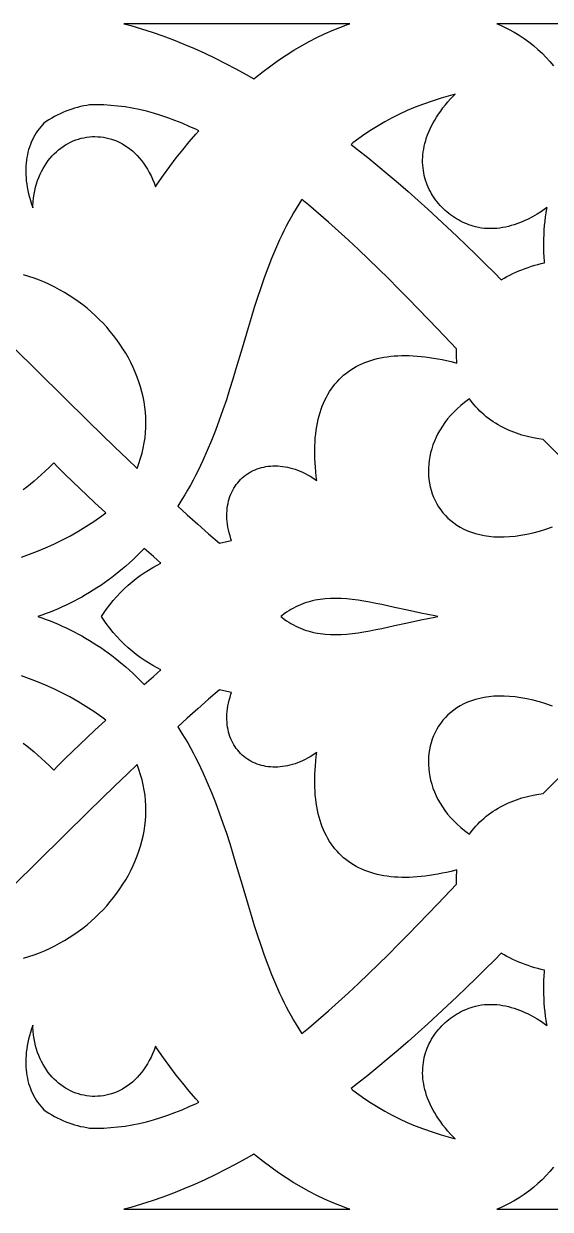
# Model space of a CAD drawing. Extents: x -340 to 340, y -265 to 265.
# Drawn here: x 104.3 to 130.8, y -214.8 to -155.2 of the extents above; entities that cross this region are included whole.
import ezdxf

# ---------------------------------------------------------------- set-up
doc = ezdxf.new("R2010")
doc.units = 0
doc.layers.add('LAYER_1', color=18, linetype='CONTINUOUS')

msp = doc.modelspace()

# ---------------------------------------------------------------- linework, layer by layer
at = {"layer": 'LAYER_1'}
for points in [[(109.317, -155.202), (109.399, -155.223), (109.67, -155.298), (110.209, -155.458), (110.746, -155.631), (111.281, -155.818), (111.813, -156.017), (112.343, -156.23), (112.871, -156.455), (113.395, -156.691), (113.918, -156.939), (114.437, -157.199), (114.954, -157.469), (115.469, -157.75), (115.861, -157.973), (115.942, -157.908), (116.326, -157.604), (116.712, -157.314), (117.099, -157.04), (117.486, -156.781), (117.872, -156.538), (118.258, -156.309), (118.644, -156.096), (119.028, -155.897), (119.412, -155.713), (119.794, -155.542), (120.175, -155.386), (120.554, -155.243), (120.675, -155.202)], [(130.546, -164.702), (130.579, -164.489), (130.589, -164.434), (130.52, -164.487), (130.313, -164.634), (130.091, -164.777), (129.854, -164.914), (129.606, -165.042), (129.476, -165.103), (129.345, -165.16), (129.21, -165.214), (129.074, -165.265), (128.935, -165.312), (128.794, -165.354), (128.651, -165.392), (128.506, -165.425), (128.359, -165.453), (128.211, -165.475), (128.062, -165.491), (127.911, -165.501), (127.759, -165.505), (127.607, -165.501), (127.454, -165.49), (127.301, -165.472), (127.148, -165.445), (126.995, -165.411), (126.884, -165.38), (126.775, -165.346), (126.666, -165.309), (126.558, -165.267), (126.452, -165.222), (126.346, -165.174), (126.242, -165.122), (126.139, -165.066), (126.038, -165.007), (125.939, -164.945), (125.841, -164.88), (125.745, -164.811), (125.651, -164.739), (125.559, -164.664), (125.47, -164.585), (125.383, -164.504), (125.298, -164.42), (125.216, -164.333), (125.137, -164.242), (125.061, -164.149), (124.988, -164.054), (124.918, -163.955), (124.851, -163.854), (124.788, -163.75), (124.728, -163.643), (124.672, -163.534), (124.62, -163.423), (124.571, -163.309), (124.527, -163.193), (124.488, -163.074), (124.452, -162.953), (124.421, -162.831), (124.395, -162.706), (124.374, -162.579), (124.357, -162.45), (124.346, -162.319), (124.339, -162.187), (124.339, -162.053), (124.343, -161.917), (124.353, -161.78), (124.369, -161.641), (124.391, -161.501), (124.418, -161.36), (124.451, -161.217), (124.491, -161.074), (124.537, -160.929), (124.589, -160.783), (124.648, -160.637), (124.713, -160.489), (124.784, -160.341), (124.863, -160.192), (124.948, -160.043), (125.04, -159.893), (125.14, -159.742), (125.246, -159.591), (125.36, -159.439), (125.481, -159.287), (125.609, -159.135), (125.746, -158.982), (125.889, -158.829), (125.971, -158.746), (125.737, -158.808), (125.271, -158.944), (124.822, -159.089), (124.388, -159.242), (123.97, -159.404), (123.567, -159.573), (123.178, -159.75), (122.804, -159.935), (122.443, -160.128), (122.096, -160.328), (121.762, -160.534), (121.441, -160.748), (121.132, -160.969), (120.835, -161.196), (120.741, -161.273), (121.063, -161.523), (121.58, -161.935), (122.094, -162.353), (122.604, -162.777), (123.11, -163.208), (123.612, -163.643), (124.109, -164.084), (124.603, -164.529), (125.093, -164.978), (125.579, -165.43), (126.06, -165.886), (126.537, -166.344), (127.01, -166.804), (127.478, -167.266), (127.942, -167.73), (128.288, -168.079), (128.429, -167.997), (128.572, -167.917), (128.718, -167.841), (128.867, -167.767), (129.018, -167.697), (129.172, -167.631), (129.327, -167.568), (129.485, -167.507), (129.645, -167.451), (129.807, -167.397), (129.97, -167.347), (130.135, -167.3), (130.302, -167.257), (130.465, -167.219), (130.461, -167.161), (130.446, -166.929), (130.436, -166.698), (130.43, -166.469), (130.429, -166.242), (130.433, -166.017), (130.441, -165.793), (130.453, -165.572), (130.47, -165.351), (130.491, -165.133), (130.516, -164.916)], [(104.752, -164.465), (104.755, -164.348), (104.769, -164.153), (104.789, -163.963), (104.816, -163.777), (104.85, -163.597), (104.891, -163.422), (104.938, -163.252), (104.992, -163.087), (105.051, -162.927), (105.117, -162.773), (105.187, -162.624), (105.264, -162.481), (105.345, -162.343), (105.432, -162.211), (105.523, -162.085), (105.619, -161.964), (105.719, -161.85), (105.823, -161.741), (105.931, -161.639), (106.043, -161.542), (106.158, -161.452), (106.277, -161.369), (106.399, -161.291), (106.523, -161.22), (106.65, -161.156), (106.779, -161.098), (106.911, -161.046), (107.044, -161.001), (107.179, -160.963), (107.316, -160.932), (107.454, -160.908), (107.592, -160.891), (107.732, -160.88), (107.872, -160.877), (108.012, -160.881), (108.153, -160.892), (108.293, -160.91), (108.433, -160.936), (108.572, -160.969), (108.71, -161.009), (108.847, -161.057), (108.982, -161.112), (109.116, -161.174), (109.248, -161.244), (109.378, -161.322), (109.506, -161.407), (109.631, -161.5), (109.753, -161.6), (109.872, -161.708), (109.988, -161.823), (110.1, -161.946), (110.209, -162.077), (110.314, -162.215), (110.414, -162.361), (110.51, -162.515), (110.602, -162.676), (110.689, -162.845), (110.771, -163.022), (110.849, -163.206), (110.92, -163.399), (111.002, -163.276), (111.319, -162.819), (111.637, -162.377), (111.958, -161.951), (112.281, -161.54), (112.607, -161.143), (112.936, -160.759), (113.09, -160.586), (112.967, -160.526), (112.609, -160.362), (112.25, -160.208), (111.891, -160.065), (111.533, -159.933), (111.174, -159.812), (110.816, -159.703), (110.458, -159.606), (110.1, -159.521), (109.741, -159.448), (109.383, -159.388), (109.026, -159.341), (108.668, -159.307), (108.31, -159.286), (107.951, -159.279), (107.773, -159.281), (107.605, -159.286), (107.46, -159.309), (107.305, -159.338), (107.152, -159.372), (107.001, -159.41), (106.851, -159.453), (106.702, -159.499), (106.555, -159.551), (106.409, -159.606), (106.265, -159.666), (106.122, -159.731), (105.98, -159.8), (105.839, -159.874), (105.7, -159.952), (105.562, -160.035), (105.426, -160.123), (105.306, -160.204), (105.23, -160.286), (105.145, -160.384), (105.064, -160.485), (104.988, -160.589), (104.917, -160.696), (104.849, -160.806), (104.786, -160.919), (104.728, -161.035), (104.674, -161.154), (104.625, -161.275), (104.58, -161.4), (104.54, -161.527), (104.504, -161.657), (104.474, -161.79), (104.448, -161.925), (104.427, -162.064), (104.411, -162.205), (104.4, -162.348), (104.394, -162.494), (104.393, -162.643), (104.398, -162.795), (104.407, -162.949), (104.422, -163.105), (104.443, -163.264), (104.469, -163.425), (104.5, -163.589), (104.537, -163.755), (104.58, -163.923), (104.629, -164.093), (104.683, -164.266), (104.743, -164.441)], [(121.734, -172.129), (121.892, -172.082), (122.054, -172.04), (122.219, -172.003), (122.388, -171.972), (122.56, -171.945), (122.736, -171.923), (122.915, -171.906), (123.098, -171.894), (123.284, -171.887), (123.473, -171.885), (123.666, -171.888), (123.862, -171.896), (124.061, -171.909), (124.263, -171.927), (124.468, -171.95), (124.677, -171.978), (124.889, -172.01), (125.103, -172.048), (125.321, -172.09), (125.542, -172.138), (125.767, -172.191), (126.062, -172.269), (126.049, -172.139), (126.04, -171.998), (126.036, -171.858), (126.036, -171.719), (126.04, -171.583), (126.043, -171.538), (125.109, -170.56), (124.113, -169.528), (123.615, -169.019), (123.116, -168.514), (122.616, -168.014), (122.117, -167.521), (121.616, -167.035), (121.116, -166.557), (120.615, -166.087), (120.113, -165.627), (119.612, -165.177), (119.11, -164.737), (118.607, -164.309), (118.274, -164.033), (118.253, -164.064), (118.115, -164.278), (117.98, -164.494), (117.85, -164.713), (117.724, -164.934), (117.601, -165.157), (117.482, -165.382), (117.367, -165.609), (117.255, -165.839), (117.146, -166.069), (116.937, -166.538), (116.739, -167.013), (116.551, -167.495), (116.372, -167.982), (116.2, -168.475), (116.035, -168.973), (115.875, -169.475), (115.719, -169.981), (115.566, -170.491), (115.263, -171.517), (114.958, -172.55), (114.801, -173.068), (114.64, -173.585), (114.474, -174.103), (114.301, -174.619), (114.12, -175.133), (113.93, -175.646), (113.729, -176.155), (113.518, -176.662), (113.293, -177.164), (113.175, -177.414), (113.054, -177.663), (112.929, -177.91), (112.801, -178.156), (112.668, -178.401), (112.53, -178.644), (112.389, -178.886), (112.243, -179.126), (112.092, -179.365), (112.031, -179.457), (112.5, -179.883), (113.039, -180.365), (113.58, -180.842), (114.125, -181.314), (114.496, -181.233), (114.735, -181.184), (114.706, -181.099), (114.659, -180.948), (114.618, -180.799), (114.584, -180.652), (114.556, -180.507), (114.533, -180.364), (114.517, -180.224), (114.506, -180.086), (114.501, -179.951), (114.501, -179.818), (114.508, -179.688), (114.519, -179.56), (114.536, -179.436), (114.558, -179.314), (114.585, -179.195), (114.617, -179.079), (114.654, -178.967), (114.696, -178.857), (114.743, -178.751), (114.794, -178.649), (114.85, -178.55), (114.91, -178.454), (114.975, -178.363), (115.043, -178.275), (115.115, -178.191), (115.192, -178.111), (115.272, -178.035), (115.355, -177.964), (115.442, -177.896), (115.532, -177.833), (115.625, -177.774), (115.721, -177.72), (115.82, -177.67), (115.922, -177.625), (116.026, -177.584), (116.132, -177.548), (116.241, -177.517), (116.352, -177.49), (116.465, -177.468), (116.579, -177.452), (116.696, -177.44), (116.813, -177.432), (116.933, -177.43), (117.054, -177.433), (117.175, -177.441), (117.298, -177.454), (117.422, -177.473), (117.547, -177.496), (117.672, -177.525), (117.798, -177.559), (117.925, -177.598), (118.051, -177.643), (118.178, -177.693), (118.306, -177.748), (118.433, -177.809), (118.56, -177.875), (118.686, -177.947), (118.813, -178.025), (118.939, -178.108), (119.024, -178.169), (118.996, -177.958), (118.97, -177.725), (118.949, -177.496), (118.933, -177.272), (118.923, -177.052), (118.917, -176.836), (118.916, -176.624), (118.921, -176.417), (118.93, -176.214), (118.944, -176.016), (118.964, -175.821), (118.988, -175.632), (119.017, -175.446), (119.051, -175.265), (119.09, -175.088), (119.134, -174.916), (119.183, -174.748), (119.236, -174.584), (119.295, -174.425), (119.358, -174.271), (119.426, -174.121), (119.499, -173.975), (119.576, -173.834), (119.659, -173.698), (119.746, -173.566), (119.837, -173.44), (119.934, -173.318), (120.035, -173.2), (120.14, -173.088), (120.25, -172.98), (120.364, -172.878), (120.483, -172.78), (120.606, -172.688), (120.733, -172.6), (120.864, -172.518), (120.999, -172.44), (121.138, -172.368), (121.281, -172.301), (121.428, -172.238), (121.579, -172.181)], [(109.538, -183.427), (109.735, -183.258), (109.936, -183.097), (110.14, -182.945), (110.348, -182.801), (110.559, -182.665), (110.774, -182.536), (110.991, -182.415), (111.188, -182.313), (110.813, -181.986), (110.352, -181.576), (110.276, -181.655), (110.11, -181.825), (109.942, -181.99), (109.772, -182.152), (109.6, -182.31), (109.427, -182.464), (109.251, -182.614), (109.074, -182.761), (108.894, -182.903), (108.713, -183.043), (108.531, -183.178), (108.347, -183.31), (108.161, -183.438), (107.973, -183.562), (107.785, -183.683), (107.594, -183.8), (107.402, -183.914), (107.209, -184.024), (107.015, -184.13), (106.819, -184.233), (106.622, -184.332), (106.423, -184.428), (106.224, -184.52), (106.023, -184.609), (105.821, -184.694), (105.618, -184.776), (105.414, -184.854), (105.209, -184.929), (104.994, -185.002), (105.209, -185.075), (105.414, -185.15), (105.618, -185.228), (105.821, -185.31), (106.023, -185.395), (106.224, -185.484), (106.423, -185.576), (106.622, -185.672), (106.819, -185.771), (107.015, -185.874), (107.209, -185.98), (107.402, -186.09), (107.594, -186.204), (107.785, -186.321), (107.973, -186.442), (108.161, -186.566), (108.347, -186.694), (108.531, -186.826), (108.713, -186.961), (108.894, -187.1), (109.074, -187.243), (109.251, -187.39), (109.427, -187.54), (109.6, -187.694), (109.772, -187.852), (109.942, -188.014), (110.11, -188.179), (110.276, -188.348), (110.352, -188.428), (110.813, -188.018), (111.188, -187.691), (110.991, -187.589), (110.774, -187.467), (110.559, -187.339), (110.348, -187.203), (110.14, -187.059), (109.936, -186.907), (109.735, -186.746), (109.538, -186.576), (109.344, -186.398), (109.155, -186.209), (108.97, -186.011), (108.789, -185.803), (108.612, -185.584), (108.44, -185.354), (108.195, -185.002), (108.44, -184.65), (108.612, -184.42), (108.789, -184.201), (108.97, -183.993), (109.155, -183.795), (109.344, -183.606)], [(125.105, -185.002), (124.956, -184.975), (124.602, -184.907), (124.255, -184.835), (123.578, -184.688), (122.923, -184.542), (122.29, -184.404), (121.982, -184.341), (121.679, -184.283), (121.382, -184.231), (121.09, -184.186), (120.803, -184.149), (120.521, -184.12), (120.245, -184.102), (119.973, -184.094), (119.706, -184.097), (119.443, -184.113), (119.315, -184.126), (119.187, -184.142), (119.059, -184.162), (118.933, -184.186), (118.808, -184.213), (118.685, -184.244), (118.561, -184.279), (118.439, -184.318), (118.318, -184.361), (118.198, -184.409), (118.078, -184.461), (117.959, -184.517), (117.841, -184.578), (117.723, -184.645), (117.606, -184.716), (117.49, -184.792), (117.374, -184.874), (117.258, -184.961), (117.207, -185.002), (117.258, -185.043), (117.374, -185.131), (117.49, -185.212), (117.606, -185.288), (117.723, -185.36), (117.841, -185.426), (117.959, -185.487), (118.078, -185.544), (118.198, -185.596), (118.318, -185.643), (118.439, -185.687), (118.561, -185.726), (118.685, -185.76), (118.808, -185.791), (118.933, -185.819), (119.059, -185.842), (119.187, -185.862), (119.315, -185.878), (119.443, -185.891), (119.706, -185.907), (119.973, -185.91), (120.245, -185.902), (120.521, -185.884), (120.803, -185.856), (121.09, -185.818), (121.382, -185.773), (121.679, -185.721), (121.982, -185.663), (122.29, -185.6), (122.923, -185.462), (123.578, -185.316), (124.255, -185.169), (124.602, -185.097), (124.956, -185.029)], [(114.706, -188.905), (114.735, -188.82), (114.496, -188.772), (114.125, -188.69), (113.58, -189.162), (113.039, -189.638), (112.5, -190.12), (112.031, -190.546), (112.093, -190.639), (112.243, -190.878), (112.389, -191.118), (112.531, -191.36), (112.668, -191.603), (112.801, -191.848), (112.93, -192.094), (113.055, -192.341), (113.176, -192.59), (113.294, -192.84), (113.518, -193.342), (113.73, -193.849), (113.93, -194.358), (114.12, -194.871), (114.301, -195.385), (114.474, -195.902), (114.641, -196.419), (114.802, -196.936), (114.958, -197.454), (115.263, -198.487), (115.566, -199.513), (115.719, -200.023), (115.875, -200.529), (116.035, -201.031), (116.201, -201.529), (116.372, -202.022), (116.551, -202.509), (116.739, -202.991), (116.937, -203.466), (117.146, -203.935), (117.255, -204.165), (117.367, -204.395), (117.482, -204.622), (117.601, -204.847), (117.724, -205.07), (117.85, -205.291), (117.98, -205.51), (118.115, -205.726), (118.253, -205.94), (118.274, -205.971), (118.607, -205.695), (119.11, -205.267), (119.612, -204.827), (120.113, -204.377), (120.615, -203.917), (121.116, -203.447), (121.616, -202.969), (122.117, -202.483), (122.616, -201.99), (123.116, -201.49), (123.615, -200.985), (124.113, -200.476), (125.109, -199.444), (126.043, -198.466), (126.04, -198.421), (126.036, -198.285), (126.036, -198.146), (126.04, -198.006), (126.049, -197.865), (126.062, -197.734), (125.767, -197.813), (125.542, -197.866), (125.321, -197.913), (125.103, -197.956), (124.889, -197.993), (124.677, -198.026), (124.469, -198.054), (124.263, -198.077), (124.061, -198.095), (123.862, -198.108), (123.666, -198.115), (123.474, -198.119), (123.285, -198.117), (123.099, -198.11), (122.916, -198.098), (122.737, -198.081), (122.561, -198.059), (122.389, -198.032), (122.22, -198), (122.054, -197.964), (121.892, -197.922), (121.734, -197.875), (121.58, -197.823), (121.429, -197.766), (121.282, -197.703), (121.139, -197.636), (121, -197.564), (120.864, -197.486), (120.733, -197.404), (120.606, -197.316), (120.483, -197.224), (120.365, -197.126), (120.25, -197.024), (120.14, -196.916), (120.035, -196.804), (119.934, -196.687), (119.838, -196.565), (119.746, -196.438), (119.659, -196.306), (119.577, -196.17), (119.499, -196.029), (119.426, -195.884), (119.358, -195.733), (119.295, -195.579), (119.236, -195.42), (119.183, -195.256), (119.134, -195.088), (119.09, -194.916), (119.051, -194.739), (119.017, -194.558), (118.988, -194.373), (118.964, -194.183), (118.944, -193.989), (118.93, -193.79), (118.921, -193.587), (118.916, -193.38), (118.917, -193.168), (118.923, -192.953), (118.933, -192.732), (118.949, -192.508), (118.97, -192.279), (118.996, -192.046), (119.024, -191.835), (118.939, -191.896), (118.813, -191.979), (118.686, -192.056), (118.56, -192.128), (118.433, -192.195), (118.305, -192.256), (118.178, -192.311), (118.051, -192.361), (117.925, -192.406), (117.798, -192.445), (117.672, -192.479), (117.547, -192.508), (117.422, -192.531), (117.298, -192.549), (117.175, -192.562), (117.054, -192.57), (116.933, -192.573), (116.813, -192.571), (116.696, -192.564), (116.579, -192.552), (116.465, -192.535), (116.352, -192.514), (116.241, -192.487), (116.132, -192.456), (116.026, -192.42), (115.922, -192.379), (115.82, -192.334), (115.721, -192.284), (115.625, -192.23), (115.532, -192.171), (115.442, -192.108), (115.355, -192.04), (115.272, -191.969), (115.192, -191.893), (115.115, -191.813), (115.043, -191.729), (114.975, -191.641), (114.91, -191.55), (114.85, -191.454), (114.794, -191.355), (114.743, -191.253), (114.696, -191.147), (114.654, -191.037), (114.617, -190.925), (114.585, -190.809), (114.558, -190.69), (114.536, -190.568), (114.519, -190.444), (114.508, -190.316), (114.501, -190.186), (114.501, -190.053), (114.506, -189.918), (114.517, -189.78), (114.533, -189.64), (114.556, -189.497), (114.584, -189.352), (114.618, -189.205), (114.659, -189.056)], [(125.298, -205.584), (125.383, -205.5), (125.47, -205.419), (125.559, -205.34), (125.651, -205.265), (125.745, -205.193), (125.841, -205.124), (125.939, -205.059), (126.038, -204.997), (126.139, -204.938), (126.242, -204.882), (126.346, -204.83), (126.452, -204.782), (126.558, -204.737), (126.666, -204.695), (126.775, -204.658), (126.884, -204.624), (126.995, -204.593), (127.148, -204.559), (127.301, -204.532), (127.454, -204.514), (127.607, -204.503), (127.759, -204.499), (127.911, -204.503), (128.061, -204.513), (128.211, -204.529), (128.359, -204.551), (128.505, -204.579), (128.65, -204.612), (128.793, -204.65), (128.934, -204.692), (129.073, -204.739), (129.21, -204.79), (129.344, -204.844), (129.476, -204.901), (129.606, -204.962), (129.854, -205.091), (130.09, -205.228), (130.313, -205.37), (130.52, -205.517), (130.589, -205.571), (130.58, -205.515), (130.546, -205.302), (130.516, -205.087), (130.491, -204.871), (130.47, -204.652), (130.453, -204.432), (130.441, -204.21), (130.433, -203.987), (130.429, -203.761), (130.43, -203.534), (130.436, -203.306), (130.446, -203.075), (130.461, -202.843), (130.465, -202.785), (130.302, -202.748), (130.135, -202.704), (129.97, -202.657), (129.806, -202.607), (129.645, -202.553), (129.485, -202.497), (129.327, -202.437), (129.171, -202.373), (129.018, -202.307), (128.867, -202.237), (128.718, -202.164), (128.572, -202.087), (128.429, -202.008), (128.288, -201.925), (127.942, -202.275), (127.478, -202.738), (127.01, -203.2), (126.537, -203.66), (126.06, -204.118), (125.579, -204.574), (125.093, -205.026), (124.603, -205.475), (124.109, -205.92), (123.612, -206.36), (123.11, -206.796), (122.604, -207.226), (122.094, -207.651), (121.58, -208.069), (121.063, -208.481), (120.741, -208.73), (120.835, -208.807), (121.132, -209.035), (121.441, -209.255), (121.762, -209.469), (122.096, -209.676), (122.443, -209.876), (122.804, -210.069), (123.178, -210.254), (123.567, -210.431), (123.97, -210.6), (124.388, -210.762), (124.822, -210.915), (125.271, -211.06), (125.737, -211.196), (125.971, -211.258), (125.889, -211.175), (125.746, -211.022), (125.61, -210.869), (125.481, -210.717), (125.36, -210.565), (125.246, -210.413), (125.14, -210.262), (125.041, -210.111), (124.948, -209.961), (124.863, -209.811), (124.785, -209.663), (124.713, -209.514), (124.648, -209.367), (124.589, -209.22), (124.537, -209.075), (124.491, -208.93), (124.452, -208.787), (124.418, -208.644), (124.391, -208.503), (124.369, -208.363), (124.353, -208.224), (124.343, -208.087), (124.339, -207.951), (124.34, -207.817), (124.346, -207.685), (124.357, -207.554), (124.374, -207.425), (124.395, -207.298), (124.421, -207.173), (124.452, -207.05), (124.488, -206.93), (124.528, -206.811), (124.572, -206.695), (124.62, -206.581), (124.672, -206.47), (124.728, -206.361), (124.788, -206.254), (124.851, -206.15), (124.918, -206.049), (124.988, -205.951), (125.061, -205.855), (125.137, -205.762), (125.216, -205.672)], [(104.752, -205.539), (104.743, -205.563), (104.683, -205.738), (104.629, -205.91), (104.58, -206.081), (104.537, -206.249), (104.5, -206.415), (104.469, -206.578), (104.443, -206.74), (104.422, -206.899), (104.407, -207.055), (104.398, -207.209), (104.393, -207.36), (104.394, -207.509), (104.4, -207.656), (104.411, -207.799), (104.427, -207.94), (104.448, -208.078), (104.474, -208.214), (104.504, -208.347), (104.54, -208.477), (104.58, -208.604), (104.625, -208.728), (104.674, -208.85), (104.728, -208.969), (104.786, -209.085), (104.849, -209.198), (104.917, -209.308), (104.988, -209.415), (105.064, -209.519), (105.145, -209.62), (105.23, -209.718), (105.306, -209.8), (105.426, -209.881), (105.562, -209.969), (105.7, -210.052), (105.839, -210.13), (105.98, -210.204), (106.122, -210.273), (106.265, -210.338), (106.409, -210.398), (106.555, -210.453), (106.702, -210.505), (106.851, -210.551), (107.001, -210.594), (107.152, -210.632), (107.305, -210.665), (107.46, -210.695), (107.605, -210.718), (107.773, -210.723), (107.951, -210.725), (108.31, -210.718), (108.668, -210.697), (109.026, -210.663), (109.383, -210.616), (109.741, -210.556), (110.1, -210.483), (110.458, -210.398), (110.816, -210.301), (111.174, -210.192), (111.533, -210.071), (111.891, -209.939), (112.25, -209.796), (112.609, -209.642), (112.967, -209.478), (113.09, -209.418), (112.936, -209.245), (112.607, -208.861), (112.281, -208.464), (111.958, -208.052), (111.637, -207.626), (111.319, -207.185), (111.002, -206.728), (110.921, -206.605), (110.849, -206.798), (110.771, -206.982), (110.689, -207.159), (110.602, -207.328), (110.51, -207.489), (110.414, -207.643), (110.314, -207.789), (110.209, -207.927), (110.1, -208.058), (109.988, -208.181), (109.872, -208.296), (109.753, -208.404), (109.631, -208.504), (109.506, -208.597), (109.378, -208.682), (109.248, -208.76), (109.116, -208.83), (108.982, -208.892), (108.847, -208.947), (108.71, -208.995), (108.572, -209.035), (108.433, -209.068), (108.293, -209.094), (108.153, -209.112), (108.012, -209.123), (107.872, -209.127), (107.732, -209.124), (107.592, -209.113), (107.454, -209.096), (107.316, -209.072), (107.179, -209.04), (107.044, -209.003), (106.911, -208.958), (106.779, -208.906), (106.65, -208.848), (106.523, -208.784), (106.399, -208.713), (106.277, -208.635), (106.158, -208.552), (106.043, -208.462), (105.931, -208.365), (105.823, -208.263), (105.719, -208.154), (105.619, -208.04), (105.523, -207.92), (105.432, -207.793), (105.345, -207.661), (105.264, -207.524), (105.187, -207.38), (105.117, -207.232), (105.051, -207.077), (104.992, -206.918), (104.938, -206.753), (104.891, -206.583), (104.85, -206.408), (104.816, -206.227), (104.789, -206.042), (104.769, -205.852), (104.755, -205.657)], [(120.674, -214.802), (120.554, -214.761), (120.175, -214.618), (119.795, -214.462), (119.412, -214.292), (119.029, -214.107), (118.644, -213.908), (118.258, -213.695), (117.872, -213.466), (117.486, -213.223), (117.099, -212.964), (116.712, -212.69), (116.326, -212.4), (115.942, -212.096), (115.861, -212.032), (115.469, -212.255), (114.955, -212.535), (114.438, -212.805), (113.918, -213.065), (113.396, -213.313), (112.871, -213.55), (112.344, -213.774), (111.814, -213.987), (111.282, -214.186), (110.747, -214.373), (110.21, -214.546), (109.671, -214.706), (109.4, -214.78), (109.319, -214.802)]]:
    msp.add_lwpolyline(points, close=True, dxfattribs=at)
for points in [[(139.408, -155.202), (128.06, -155.202), (128.096, -155.216), (128.382, -155.344), (128.66, -155.481), (128.93, -155.627), (129.19, -155.783), (129.44, -155.948), (129.681, -156.121), (129.913, -156.302), (130.134, -156.492), (130.344, -156.69), (130.544, -156.895), (130.732, -157.107), (130.909, -157.327)], [(103.737, -171.439), (105.016, -172.705), (106.292, -173.967), (107.57, -175.224), (108.856, -176.474), (109.503, -177.095), (109.986, -177.554), (110.082, -177.305), (110.167, -177.049), (110.24, -176.792), (110.301, -176.535), (110.35, -176.276), (110.387, -176.018), (110.413, -175.759), (110.428, -175.501), (110.431, -175.243), (110.423, -174.985), (110.405, -174.727), (110.376, -174.471), (110.337, -174.216), (110.287, -173.962), (110.228, -173.709), (110.159, -173.459), (110.08, -173.21), (109.992, -172.964), (109.895, -172.719), (109.788, -172.478), (109.673, -172.24), (109.55, -172.004), (109.418, -171.772), (109.277, -171.544), (109.129, -171.319), (108.973, -171.099), (108.81, -170.883), (108.639, -170.671), (108.461, -170.464), (108.276, -170.262), (108.085, -170.066), (107.887, -169.875), (107.682, -169.689), (107.472, -169.51), (107.255, -169.337), (107.033, -169.17), (106.806, -169.01), (106.573, -168.857), (106.336, -168.711), (106.094, -168.572), (105.847, -168.441), (105.595, -168.318), (105.34, -168.202), (105.081, -168.095), (104.818, -167.996), (104.551, -167.906), (104.281, -167.825)], [(131.196, -176.915), (130.4, -176.105), (130.184, -176.076), (129.897, -176.025), (129.612, -175.96), (129.33, -175.882), (129.054, -175.791), (128.916, -175.74), (128.781, -175.686), (128.647, -175.629), (128.515, -175.568), (128.384, -175.504), (128.256, -175.436), (128.13, -175.365), (128.006, -175.291), (127.884, -175.213), (127.765, -175.131), (127.649, -175.047), (127.535, -174.958), (127.425, -174.867), (127.317, -174.771), (127.213, -174.672), (127.112, -174.57), (127.015, -174.464), (126.921, -174.355), (126.831, -174.242), (126.745, -174.126), (126.7, -174.059), (126.65, -174.092), (126.446, -174.242), (126.253, -174.398), (126.072, -174.56), (125.902, -174.726), (125.742, -174.896), (125.594, -175.071), (125.456, -175.25), (125.33, -175.432), (125.214, -175.617), (125.108, -175.805), (125.014, -175.995), (124.93, -176.186), (124.856, -176.379), (124.793, -176.573), (124.74, -176.768), (124.697, -176.962), (124.665, -177.157), (124.642, -177.351), (124.63, -177.544), (124.628, -177.735), (124.636, -177.925), (124.653, -178.113), (124.681, -178.298), (124.718, -178.48), (124.765, -178.659), (124.821, -178.834), (124.887, -179.004), (124.962, -179.171), (125.047, -179.332), (125.142, -179.489), (125.245, -179.64), (125.358, -179.785), (125.48, -179.923), (125.612, -180.056), (125.752, -180.181), (125.902, -180.299), (126.061, -180.409), (126.23, -180.511), (126.408, -180.605), (126.595, -180.69), (126.791, -180.765), (126.997, -180.831), (127.213, -180.887), (127.438, -180.932), (127.672, -180.967), (127.916, -180.99), (128.169, -181), (128.432, -180.999), (128.704, -180.985), (128.986, -180.957), (129.277, -180.916), (129.577, -180.861), (129.887, -180.791), (130.205, -180.705), (130.533, -180.605), (130.87, -180.488)], [(104.188, -182.015), (104.589, -181.876), (104.992, -181.723), (105.394, -181.554), (105.797, -181.371), (106.2, -181.172), (106.602, -180.959), (107.005, -180.729), (107.407, -180.484), (107.808, -180.224), (108.209, -179.946), (108.417, -179.794), (107.855, -179.267), (107.113, -178.568), (106.376, -177.858), (106.012, -177.5), (105.797, -177.285), (105.752, -177.332), (105.564, -177.518), (105.377, -177.698), (105.189, -177.87), (105.002, -178.036), (104.816, -178.195), (104.629, -178.348), (104.443, -178.494), (104.257, -178.633)], [(104.257, -191.371), (104.443, -191.51), (104.629, -191.656), (104.816, -191.809), (105.002, -191.968), (105.189, -192.134), (105.377, -192.307), (105.564, -192.486), (105.752, -192.673), (105.797, -192.719), (106.012, -192.504), (106.376, -192.146), (107.113, -191.436), (107.855, -190.736), (108.417, -190.21), (108.209, -190.058), (107.808, -189.781), (107.407, -189.52), (107.005, -189.275), (106.602, -189.045), (106.2, -188.832), (105.797, -188.633), (105.394, -188.45), (104.992, -188.282), (104.589, -188.128), (104.188, -187.989)], [(130.87, -189.516), (130.533, -189.399), (130.205, -189.299), (129.887, -189.213), (129.577, -189.143), (129.277, -189.088), (128.986, -189.047), (128.704, -189.019), (128.432, -189.005), (128.169, -189.004), (127.916, -189.015), (127.672, -189.037), (127.438, -189.072), (127.213, -189.117), (126.997, -189.173), (126.791, -189.239), (126.595, -189.315), (126.408, -189.399), (126.23, -189.493), (126.061, -189.595), (125.902, -189.705), (125.752, -189.823), (125.612, -189.949), (125.48, -190.081), (125.358, -190.219), (125.245, -190.364), (125.142, -190.515), (125.047, -190.672), (124.962, -190.833), (124.887, -191), (124.821, -191.171), (124.765, -191.346), (124.718, -191.524), (124.681, -191.706), (124.653, -191.891), (124.636, -192.079), (124.628, -192.269), (124.63, -192.46), (124.642, -192.653), (124.665, -192.847), (124.697, -193.042), (124.74, -193.237), (124.793, -193.431), (124.856, -193.625), (124.93, -193.818), (125.014, -194.01), (125.108, -194.199), (125.214, -194.387), (125.33, -194.572), (125.456, -194.754), (125.594, -194.933), (125.742, -195.108), (125.902, -195.279), (126.072, -195.445), (126.253, -195.606), (126.446, -195.762), (126.65, -195.912), (126.7, -195.945), (126.745, -195.878), (126.831, -195.762), (126.921, -195.649), (127.015, -195.54), (127.112, -195.434), (127.213, -195.332), (127.317, -195.233), (127.425, -195.138), (127.535, -195.046), (127.649, -194.958), (127.765, -194.873), (127.884, -194.791), (128.006, -194.713), (128.13, -194.639), (128.256, -194.568), (128.384, -194.5), (128.515, -194.436), (128.647, -194.375), (128.781, -194.318), (128.916, -194.264), (129.054, -194.213), (129.33, -194.122), (129.612, -194.044), (129.897, -193.979), (130.184, -193.928), (130.4, -193.899), (131.196, -193.089)], [(104.281, -202.179), (104.551, -202.098), (104.818, -202.008), (105.081, -201.909), (105.34, -201.802), (105.595, -201.687), (105.847, -201.563), (106.094, -201.432), (106.336, -201.294), (106.573, -201.147), (106.806, -200.994), (107.033, -200.834), (107.255, -200.667), (107.472, -200.494), (107.682, -200.315), (107.887, -200.13), (108.085, -199.939), (108.276, -199.742), (108.461, -199.54), (108.639, -199.333), (108.81, -199.122), (108.973, -198.906), (109.129, -198.685), (109.277, -198.461), (109.418, -198.232), (109.55, -198), (109.673, -197.765), (109.788, -197.526), (109.895, -197.285), (109.992, -197.041), (110.08, -196.794), (110.159, -196.545), (110.228, -196.295), (110.287, -196.042), (110.337, -195.788), (110.376, -195.533), (110.405, -195.277), (110.423, -195.019), (110.431, -194.762), (110.428, -194.503), (110.413, -194.245), (110.387, -193.986), (110.35, -193.728), (110.301, -193.469), (110.24, -193.212), (110.167, -192.955), (110.082, -192.699), (109.986, -192.45), (109.503, -192.909), (108.856, -193.53), (107.57, -194.781), (106.293, -196.038), (105.017, -197.3), (103.737, -198.566)], [(130.91, -212.677), (130.733, -212.897), (130.544, -213.109), (130.345, -213.314), (130.134, -213.512), (129.913, -213.702), (129.682, -213.883), (129.441, -214.056), (129.19, -214.221), (128.93, -214.377), (128.661, -214.523), (128.383, -214.66), (128.097, -214.788), (128.061, -214.802), (139.406, -214.802)]]:
    msp.add_lwpolyline(points, dxfattribs=at)

doc.saveas('drawing.dxf')
